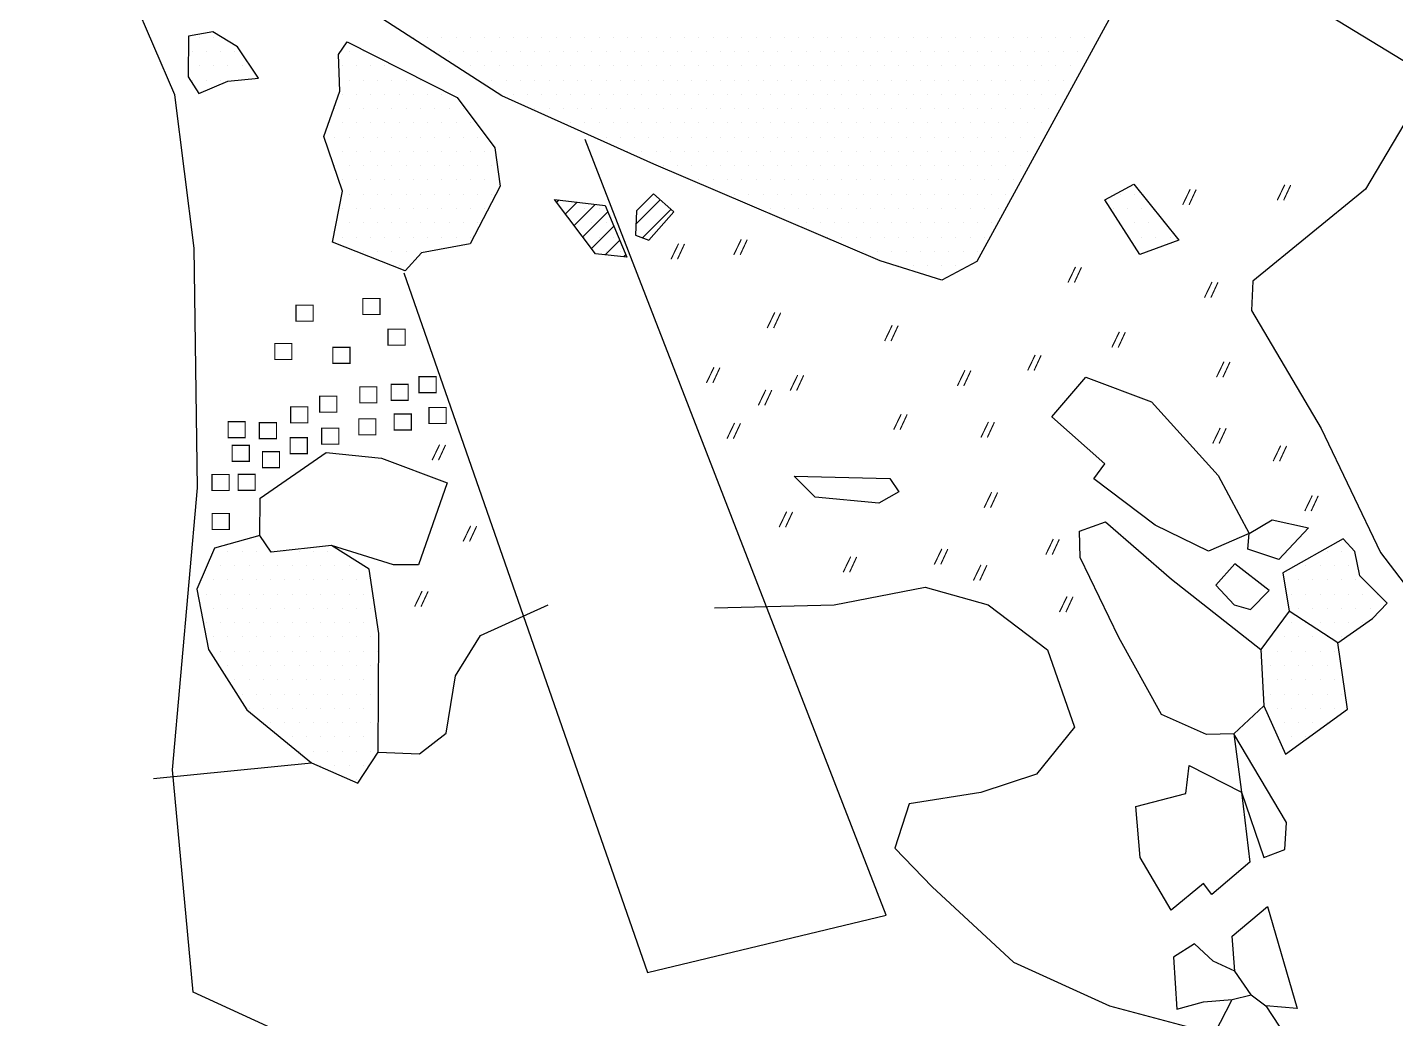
# Model space of a CAD drawing. Header units: metres. Extents: x 3.74 to 6.25, y -20.83 to -16.7.
# Drawn here: x 3.743 to 4.941, y -19.772 to -18.904 of the extents above; entities that cross this region are included whole.
import ezdxf

# ---------------------------------------------------------------- set-up
doc = ezdxf.new("R2010")
doc.units = ezdxf.units.M
doc.header["$LTSCALE"] = 25
doc.header["$MEASUREMENT"] = 0
doc.linetypes.add('STRICHPUNKTX2', pattern=[2, 1, -0.5, 0, -0.5])
doc.layers.get('0').update_dxf_attribs({"linetype": 'CONTINUOUS'})
for name, color, linetype in [('BEFUND', 1, 'CONTINUOUS'), ('FEUER', 1, 'CONTINUOUS'), ('GRABUNGSGRENZE', 3, 'STRICHPUNKTX2'), ('STEINE', 4, 'CONTINUOUS'), ('STEINESCHRAFF', 4, 'CONTINUOUS')]:
    doc.layers.add(name, color=color, linetype=linetype)

# ---------------------------------------------------------------- blocks, each defined once
blk = doc.blocks.new('RL')
at = {"layer": 'FEUER', "const_width": 0.1}
blk.add_lwpolyline([(0, -1.4), (0, 0), (1.5, 0), (1.5, -1.4), (0, -1.4)], dxfattribs=at)
blk = doc.blocks.new('HK')
at = {"layer": 'FEUER', "const_width": 0.1}
for points in [[(-0.66, -1.37), (0, 0)], [(0.52, -0.03), (-0.1, -1.37)]]:
    blk.add_lwpolyline(points, dxfattribs=at)
blk = doc.blocks.new('*X3')
at = {"color": 0}
for p, q in [((420.68, -1905.7), (420.88, -1905.5)), ((421.44, -1906.71), (422.46, -1905.69)), ((427.62, -1907.6), (429.74, -1905.48)), ((422.2, -1907.72), (424.03, -1905.89)), ((422.96, -1908.73), (425.15, -1906.54)), ((428.18, -1908.81), (430.68, -1906.31)), ((423.71, -1909.74), (425.67, -1907.78)), ((424.91, -1910.31), (426.2, -1909.02)), ((426.51, -1910.48), (426.72, -1910.27))]:
    blk.add_line(p, q, dxfattribs=at)
blk = doc.blocks.new('*X4')
at = {"color": 0}
for p, q in [((389.375, -1891.25), (389.375, -1891.25)), ((390.625, -1891.25), (390.625, -1891.25)), ((408.125, -1891.25), (408.125, -1891.25)), ((409.375, -1891.25), (409.375, -1891.25)), ((410.625, -1891.25), (410.625, -1891.25)), ((411.875, -1891.25), (411.875, -1891.25)), ((413.125, -1891.25), (413.125, -1891.25)), ((414.375, -1891.25), (414.375, -1891.25)), ((415.625, -1891.25), (415.625, -1891.25)), ((416.875, -1891.25), (416.875, -1891.25)), ((418.125, -1891.25), (418.125, -1891.25)), ((419.375, -1891.25), (419.375, -1891.25)), ((420.625, -1891.25), (420.625, -1891.25)), ((421.875, -1891.25), (421.875, -1891.25)), ((423.125, -1891.25), (423.125, -1891.25)), ((424.375, -1891.25), (424.375, -1891.25)), ((425.625, -1891.25), (425.625, -1891.25)), ((426.875, -1891.25), (426.875, -1891.25)), ((428.125, -1891.25), (428.125, -1891.25)), ((429.375, -1891.25), (429.375, -1891.25)), ((430.625, -1891.25), (430.625, -1891.25)), ((431.875, -1891.25), (431.875, -1891.25)), ((433.125, -1891.25), (433.125, -1891.25)), ((434.375, -1891.25), (434.375, -1891.25)), ((435.625, -1891.25), (435.625, -1891.25)), ((436.875, -1891.25), (436.875, -1891.25)), ((438.125, -1891.25), (438.125, -1891.25)), ((439.375, -1891.25), (439.375, -1891.25)), ((440.625, -1891.25), (440.625, -1891.25)), ((441.875, -1891.25), (441.875, -1891.25)), ((443.125, -1891.25), (443.125, -1891.25)), ((444.375, -1891.25), (444.375, -1891.25)), ((445.625, -1891.25), (445.625, -1891.25)), ((446.875, -1891.25), (446.875, -1891.25)), ((448.125, -1891.25), (448.125, -1891.25)), ((449.375, -1891.25), (449.375, -1891.25)), ((450.625, -1891.25), (450.625, -1891.25)), ((451.875, -1891.25), (451.875, -1891.25)), ((453.125, -1891.25), (453.125, -1891.25)), ((454.375, -1891.25), (454.375, -1891.25)), ((455.625, -1891.25), (455.625, -1891.25)), ((456.875, -1891.25), (456.875, -1891.25)), ((458.125, -1891.25), (458.125, -1891.25)), ((459.375, -1891.25), (459.375, -1891.25)), ((460.625, -1891.25), (460.625, -1891.25)), ((461.875, -1891.25), (461.875, -1891.25)), ((463.125, -1891.25), (463.125, -1891.25)), ((464.375, -1891.25), (464.375, -1891.25)), ((465.625, -1891.25), (465.625, -1891.25)), ((466.875, -1891.25), (466.875, -1891.25)), ((468.125, -1891.25), (468.125, -1891.25)), ((388.75, -1892.5), (388.75, -1892.5)), ((390, -1892.5), (390, -1892.5)), ((391.25, -1892.5), (391.25, -1892.5)), ((392.5, -1892.5), (392.5, -1892.5)), ((402.5, -1892.5), (402.5, -1892.5)), ((403.75, -1892.5), (403.75, -1892.5)), ((410, -1892.5), (410, -1892.5)), ((411.25, -1892.5), (411.25, -1892.5)), ((412.5, -1892.5), (412.5, -1892.5)), ((413.75, -1892.5), (413.75, -1892.5)), ((415, -1892.5), (415, -1892.5)), ((416.25, -1892.5), (416.25, -1892.5)), ((417.5, -1892.5), (417.5, -1892.5)), ((418.75, -1892.5), (418.75, -1892.5)), ((420, -1892.5), (420, -1892.5)), ((421.25, -1892.5), (421.25, -1892.5)), ((422.5, -1892.5), (422.5, -1892.5)), ((423.75, -1892.5), (423.75, -1892.5)), ((425, -1892.5), (425, -1892.5)), ((426.25, -1892.5), (426.25, -1892.5)), ((427.5, -1892.5), (427.5, -1892.5)), ((428.75, -1892.5), (428.75, -1892.5)), ((430, -1892.5), (430, -1892.5)), ((431.25, -1892.5), (431.25, -1892.5)), ((432.5, -1892.5), (432.5, -1892.5)), ((433.75, -1892.5), (433.75, -1892.5)), ((435, -1892.5), (435, -1892.5)), ((436.25, -1892.5), (436.25, -1892.5)), ((437.5, -1892.5), (437.5, -1892.5)), ((438.75, -1892.5), (438.75, -1892.5)), ((440, -1892.5), (440, -1892.5)), ((441.25, -1892.5), (441.25, -1892.5)), ((442.5, -1892.5), (442.5, -1892.5)), ((443.75, -1892.5), (443.75, -1892.5)), ((445, -1892.5), (445, -1892.5)), ((446.25, -1892.5), (446.25, -1892.5)), ((447.5, -1892.5), (447.5, -1892.5)), ((448.75, -1892.5), (448.75, -1892.5)), ((450, -1892.5), (450, -1892.5)), ((451.25, -1892.5), (451.25, -1892.5)), ((452.5, -1892.5), (452.5, -1892.5)), ((453.75, -1892.5), (453.75, -1892.5)), ((455, -1892.5), (455, -1892.5)), ((456.25, -1892.5), (456.25, -1892.5)), ((457.5, -1892.5), (457.5, -1892.5)), ((458.75, -1892.5), (458.75, -1892.5)), ((460, -1892.5), (460, -1892.5)), ((461.25, -1892.5), (461.25, -1892.5)), ((462.5, -1892.5), (462.5, -1892.5)), ((463.75, -1892.5), (463.75, -1892.5)), ((465, -1892.5), (465, -1892.5)), ((466.25, -1892.5), (466.25, -1892.5)), ((389.375, -1893.75), (389.375, -1893.75)), ((390.625, -1893.75), (390.625, -1893.75)), ((391.875, -1893.75), (391.875, -1893.75)), ((393.125, -1893.75), (393.125, -1893.75)), ((401.875, -1893.75), (401.875, -1893.75)), ((403.125, -1893.75), (403.125, -1893.75)), ((404.375, -1893.75), (404.375, -1893.75)), ((405.625, -1893.75), (405.625, -1893.75)), ((411.875, -1893.75), (411.875, -1893.75)), ((413.125, -1893.75), (413.125, -1893.75)), ((414.375, -1893.75), (414.375, -1893.75)), ((415.625, -1893.75), (415.625, -1893.75)), ((416.875, -1893.75), (416.875, -1893.75)), ((418.125, -1893.75), (418.125, -1893.75)), ((419.375, -1893.75), (419.375, -1893.75)), ((420.625, -1893.75), (420.625, -1893.75)), ((421.875, -1893.75), (421.875, -1893.75)), ((423.125, -1893.75), (423.125, -1893.75)), ((424.375, -1893.75), (424.375, -1893.75)), ((425.625, -1893.75), (425.625, -1893.75)), ((426.875, -1893.75), (426.875, -1893.75)), ((428.125, -1893.75), (428.125, -1893.75)), ((429.375, -1893.75), (429.375, -1893.75)), ((430.625, -1893.75), (430.625, -1893.75)), ((431.875, -1893.75), (431.875, -1893.75)), ((433.125, -1893.75), (433.125, -1893.75)), ((434.375, -1893.75), (434.375, -1893.75)), ((435.625, -1893.75), (435.625, -1893.75)), ((436.875, -1893.75), (436.875, -1893.75)), ((438.125, -1893.75), (438.125, -1893.75)), ((439.375, -1893.75), (439.375, -1893.75)), ((440.625, -1893.75), (440.625, -1893.75)), ((441.875, -1893.75), (441.875, -1893.75)), ((443.125, -1893.75), (443.125, -1893.75)), ((444.375, -1893.75), (444.375, -1893.75)), ((445.625, -1893.75), (445.625, -1893.75)), ((446.875, -1893.75), (446.875, -1893.75)), ((448.125, -1893.75), (448.125, -1893.75)), ((449.375, -1893.75), (449.375, -1893.75)), ((450.625, -1893.75), (450.625, -1893.75)), ((451.875, -1893.75), (451.875, -1893.75)), ((453.125, -1893.75), (453.125, -1893.75)), ((454.375, -1893.75), (454.375, -1893.75)), ((455.625, -1893.75), (455.625, -1893.75)), ((456.875, -1893.75), (456.875, -1893.75)), ((458.125, -1893.75), (458.125, -1893.75)), ((459.375, -1893.75), (459.375, -1893.75)), ((460.625, -1893.75), (460.625, -1893.75)), ((461.875, -1893.75), (461.875, -1893.75)), ((463.125, -1893.75), (463.125, -1893.75)), ((464.375, -1893.75), (464.375, -1893.75)), ((465.625, -1893.75), (465.625, -1893.75)), ((388.75, -1895), (388.75, -1895)), ((390, -1895), (390, -1895)), ((391.25, -1895), (391.25, -1895)), ((392.5, -1895), (392.5, -1895)), ((402.5, -1895), (402.5, -1895)), ((403.75, -1895), (403.75, -1895)), ((405, -1895), (405, -1895)), ((406.25, -1895), (406.25, -1895)), ((407.5, -1895), (407.5, -1895)), ((408.75, -1895), (408.75, -1895)), ((415, -1895), (415, -1895)), ((416.25, -1895), (416.25, -1895)), ((417.5, -1895), (417.5, -1895)), ((418.75, -1895), (418.75, -1895)), ((420, -1895), (420, -1895)), ((421.25, -1895), (421.25, -1895)), ((422.5, -1895), (422.5, -1895)), ((423.75, -1895), (423.75, -1895)), ((425, -1895), (425, -1895)), ((426.25, -1895), (426.25, -1895)), ((427.5, -1895), (427.5, -1895)), ((428.75, -1895), (428.75, -1895)), ((430, -1895), (430, -1895)), ((431.25, -1895), (431.25, -1895)), ((432.5, -1895), (432.5, -1895)), ((433.75, -1895), (433.75, -1895)), ((435, -1895), (435, -1895)), ((436.25, -1895), (436.25, -1895)), ((437.5, -1895), (437.5, -1895)), ((438.75, -1895), (438.75, -1895)), ((440, -1895), (440, -1895)), ((441.25, -1895), (441.25, -1895)), ((442.5, -1895), (442.5, -1895)), ((443.75, -1895), (443.75, -1895)), ((445, -1895), (445, -1895)), ((446.25, -1895), (446.25, -1895)), ((447.5, -1895), (447.5, -1895)), ((448.75, -1895), (448.75, -1895)), ((450, -1895), (450, -1895)), ((451.25, -1895), (451.25, -1895)), ((452.5, -1895), (452.5, -1895)), ((453.75, -1895), (453.75, -1895)), ((455, -1895), (455, -1895)), ((456.25, -1895), (456.25, -1895)), ((457.5, -1895), (457.5, -1895)), ((458.75, -1895), (458.75, -1895)), ((460, -1895), (460, -1895)), ((461.25, -1895), (461.25, -1895)), ((462.5, -1895), (462.5, -1895)), ((463.75, -1895), (463.75, -1895)), ((465, -1895), (465, -1895)), ((401.875, -1896.25), (401.875, -1896.25)), ((403.125, -1896.25), (403.125, -1896.25)), ((404.375, -1896.25), (404.375, -1896.25)), ((405.625, -1896.25), (405.625, -1896.25)), ((406.875, -1896.25), (406.875, -1896.25)), ((408.125, -1896.25), (408.125, -1896.25)), ((409.375, -1896.25), (409.375, -1896.25)), ((410.625, -1896.25), (410.625, -1896.25)), ((416.875, -1896.25), (416.875, -1896.25)), ((418.125, -1896.25), (418.125, -1896.25)), ((419.375, -1896.25), (419.375, -1896.25)), ((420.625, -1896.25), (420.625, -1896.25)), ((421.875, -1896.25), (421.875, -1896.25)), ((423.125, -1896.25), (423.125, -1896.25)), ((424.375, -1896.25), (424.375, -1896.25)), ((425.625, -1896.25), (425.625, -1896.25)), ((426.875, -1896.25), (426.875, -1896.25)), ((428.125, -1896.25), (428.125, -1896.25)), ((429.375, -1896.25), (429.375, -1896.25)), ((430.625, -1896.25), (430.625, -1896.25)), ((431.875, -1896.25), (431.875, -1896.25)), ((433.125, -1896.25), (433.125, -1896.25)), ((434.375, -1896.25), (434.375, -1896.25)), ((435.625, -1896.25), (435.625, -1896.25)), ((436.875, -1896.25), (436.875, -1896.25)), ((438.125, -1896.25), (438.125, -1896.25)), ((439.375, -1896.25), (439.375, -1896.25)), ((440.625, -1896.25), (440.625, -1896.25)), ((441.875, -1896.25), (441.875, -1896.25)), ((443.125, -1896.25), (443.125, -1896.25)), ((444.375, -1896.25), (444.375, -1896.25)), ((445.625, -1896.25), (445.625, -1896.25)), ((446.875, -1896.25), (446.875, -1896.25)), ((448.125, -1896.25), (448.125, -1896.25)), ((449.375, -1896.25), (449.375, -1896.25)), ((450.625, -1896.25), (450.625, -1896.25)), ((451.875, -1896.25), (451.875, -1896.25)), ((453.125, -1896.25), (453.125, -1896.25)), ((454.375, -1896.25), (454.375, -1896.25)), ((455.625, -1896.25), (455.625, -1896.25)), ((456.875, -1896.25), (456.875, -1896.25)), ((458.125, -1896.25), (458.125, -1896.25)), ((459.375, -1896.25), (459.375, -1896.25)), ((460.625, -1896.25), (460.625, -1896.25)), ((461.875, -1896.25), (461.875, -1896.25)), ((463.125, -1896.25), (463.125, -1896.25)), ((464.375, -1896.25), (464.375, -1896.25)), ((401.25, -1897.5), (401.25, -1897.5)), ((402.5, -1897.5), (402.5, -1897.5)), ((403.75, -1897.5), (403.75, -1897.5)), ((405, -1897.5), (405, -1897.5)), ((406.25, -1897.5), (406.25, -1897.5)), ((407.5, -1897.5), (407.5, -1897.5)), ((408.75, -1897.5), (408.75, -1897.5)), ((410, -1897.5), (410, -1897.5)), ((411.25, -1897.5), (411.25, -1897.5)), ((412.5, -1897.5), (412.5, -1897.5)), ((418.75, -1897.5), (418.75, -1897.5)), ((420, -1897.5), (420, -1897.5)), ((421.25, -1897.5), (421.25, -1897.5)), ((422.5, -1897.5), (422.5, -1897.5)), ((423.75, -1897.5), (423.75, -1897.5)), ((425, -1897.5), (425, -1897.5)), ((426.25, -1897.5), (426.25, -1897.5)), ((427.5, -1897.5), (427.5, -1897.5)), ((428.75, -1897.5), (428.75, -1897.5)), ((430, -1897.5), (430, -1897.5)), ((431.25, -1897.5), (431.25, -1897.5)), ((432.5, -1897.5), (432.5, -1897.5)), ((433.75, -1897.5), (433.75, -1897.5)), ((435, -1897.5), (435, -1897.5)), ((436.25, -1897.5), (436.25, -1897.5)), ((437.5, -1897.5), (437.5, -1897.5)), ((438.75, -1897.5), (438.75, -1897.5)), ((440, -1897.5), (440, -1897.5)), ((441.25, -1897.5), (441.25, -1897.5)), ((442.5, -1897.5), (442.5, -1897.5)), ((443.75, -1897.5), (443.75, -1897.5)), ((445, -1897.5), (445, -1897.5)), ((446.25, -1897.5), (446.25, -1897.5)), ((447.5, -1897.5), (447.5, -1897.5)), ((448.75, -1897.5), (448.75, -1897.5)), ((450, -1897.5), (450, -1897.5)), ((451.25, -1897.5), (451.25, -1897.5)), ((452.5, -1897.5), (452.5, -1897.5)), ((453.75, -1897.5), (453.75, -1897.5)), ((455, -1897.5), (455, -1897.5)), ((456.25, -1897.5), (456.25, -1897.5)), ((457.5, -1897.5), (457.5, -1897.5)), ((458.75, -1897.5), (458.75, -1897.5)), ((460, -1897.5), (460, -1897.5)), ((461.25, -1897.5), (461.25, -1897.5)), ((462.5, -1897.5), (462.5, -1897.5)), ((463.75, -1897.5), (463.75, -1897.5)), ((401.875, -1898.75), (401.875, -1898.75)), ((403.125, -1898.75), (403.125, -1898.75)), ((404.375, -1898.75), (404.375, -1898.75)), ((405.625, -1898.75), (405.625, -1898.75)), ((406.875, -1898.75), (406.875, -1898.75)), ((408.125, -1898.75), (408.125, -1898.75)), ((409.375, -1898.75), (409.375, -1898.75)), ((410.625, -1898.75), (410.625, -1898.75)), ((411.875, -1898.75), (411.875, -1898.75)), ((413.125, -1898.75), (413.125, -1898.75)), ((421.875, -1898.75), (421.875, -1898.75)), ((423.125, -1898.75), (423.125, -1898.75)), ((424.375, -1898.75), (424.375, -1898.75)), ((425.625, -1898.75), (425.625, -1898.75)), ((426.875, -1898.75), (426.875, -1898.75)), ((428.125, -1898.75), (428.125, -1898.75)), ((429.375, -1898.75), (429.375, -1898.75)), ((430.625, -1898.75), (430.625, -1898.75)), ((431.875, -1898.75), (431.875, -1898.75)), ((433.125, -1898.75), (433.125, -1898.75)), ((434.375, -1898.75), (434.375, -1898.75)), ((435.625, -1898.75), (435.625, -1898.75)), ((436.875, -1898.75), (436.875, -1898.75)), ((438.125, -1898.75), (438.125, -1898.75)), ((439.375, -1898.75), (439.375, -1898.75)), ((440.625, -1898.75), (440.625, -1898.75)), ((441.875, -1898.75), (441.875, -1898.75)), ((443.125, -1898.75), (443.125, -1898.75)), ((444.375, -1898.75), (444.375, -1898.75)), ((445.625, -1898.75), (445.625, -1898.75)), ((446.875, -1898.75), (446.875, -1898.75)), ((448.125, -1898.75), (448.125, -1898.75)), ((449.375, -1898.75), (449.375, -1898.75)), ((450.625, -1898.75), (450.625, -1898.75)), ((451.875, -1898.75), (451.875, -1898.75)), ((453.125, -1898.75), (453.125, -1898.75)), ((454.375, -1898.75), (454.375, -1898.75)), ((455.625, -1898.75), (455.625, -1898.75)), ((456.875, -1898.75), (456.875, -1898.75)), ((458.125, -1898.75), (458.125, -1898.75)), ((459.375, -1898.75), (459.375, -1898.75)), ((460.625, -1898.75), (460.625, -1898.75)), ((461.875, -1898.75), (461.875, -1898.75)), ((463.125, -1898.75), (463.125, -1898.75)), ((401.25, -1900), (401.25, -1900)), ((402.5, -1900), (402.5, -1900)), ((403.75, -1900), (403.75, -1900)), ((405, -1900), (405, -1900)), ((406.25, -1900), (406.25, -1900)), ((407.5, -1900), (407.5, -1900)), ((408.75, -1900), (408.75, -1900)), ((410, -1900), (410, -1900)), ((411.25, -1900), (411.25, -1900)), ((412.5, -1900), (412.5, -1900)), ((413.75, -1900), (413.75, -1900)), ((425, -1900), (425, -1900)), ((426.25, -1900), (426.25, -1900)), ((427.5, -1900), (427.5, -1900)), ((428.75, -1900), (428.75, -1900)), ((430, -1900), (430, -1900)), ((431.25, -1900), (431.25, -1900)), ((432.5, -1900), (432.5, -1900)), ((433.75, -1900), (433.75, -1900)), ((435, -1900), (435, -1900)), ((436.25, -1900), (436.25, -1900)), ((437.5, -1900), (437.5, -1900)), ((438.75, -1900), (438.75, -1900)), ((440, -1900), (440, -1900)), ((441.25, -1900), (441.25, -1900)), ((442.5, -1900), (442.5, -1900)), ((443.75, -1900), (443.75, -1900)), ((445, -1900), (445, -1900)), ((446.25, -1900), (446.25, -1900)), ((447.5, -1900), (447.5, -1900)), ((448.75, -1900), (448.75, -1900)), ((450, -1900), (450, -1900)), ((451.25, -1900), (451.25, -1900)), ((452.5, -1900), (452.5, -1900)), ((453.75, -1900), (453.75, -1900)), ((455, -1900), (455, -1900)), ((456.25, -1900), (456.25, -1900)), ((457.5, -1900), (457.5, -1900)), ((458.75, -1900), (458.75, -1900)), ((460, -1900), (460, -1900)), ((461.25, -1900), (461.25, -1900)), ((462.5, -1900), (462.5, -1900)), ((401.875, -1901.25), (401.875, -1901.25)), ((403.125, -1901.25), (403.125, -1901.25)), ((404.375, -1901.25), (404.375, -1901.25)), ((405.625, -1901.25), (405.625, -1901.25)), ((406.875, -1901.25), (406.875, -1901.25)), ((408.125, -1901.25), (408.125, -1901.25)), ((409.375, -1901.25), (409.375, -1901.25)), ((410.625, -1901.25), (410.625, -1901.25)), ((411.875, -1901.25), (411.875, -1901.25)), ((413.125, -1901.25), (413.125, -1901.25)), ((414.375, -1901.25), (414.375, -1901.25)), ((426.875, -1901.25), (426.875, -1901.25)), ((428.125, -1901.25), (428.125, -1901.25)), ((429.375, -1901.25), (429.375, -1901.25)), ((430.625, -1901.25), (430.625, -1901.25)), ((431.875, -1901.25), (431.875, -1901.25)), ((433.125, -1901.25), (433.125, -1901.25)), ((434.375, -1901.25), (434.375, -1901.25)), ((435.625, -1901.25), (435.625, -1901.25)), ((436.875, -1901.25), (436.875, -1901.25)), ((438.125, -1901.25), (438.125, -1901.25)), ((439.375, -1901.25), (439.375, -1901.25)), ((440.625, -1901.25), (440.625, -1901.25)), ((441.875, -1901.25), (441.875, -1901.25)), ((443.125, -1901.25), (443.125, -1901.25)), ((444.375, -1901.25), (444.375, -1901.25)), ((445.625, -1901.25), (445.625, -1901.25)), ((446.875, -1901.25), (446.875, -1901.25)), ((448.125, -1901.25), (448.125, -1901.25)), ((449.375, -1901.25), (449.375, -1901.25)), ((450.625, -1901.25), (450.625, -1901.25)), ((451.875, -1901.25), (451.875, -1901.25)), ((453.125, -1901.25), (453.125, -1901.25)), ((454.375, -1901.25), (454.375, -1901.25)), ((455.625, -1901.25), (455.625, -1901.25)), ((456.875, -1901.25), (456.875, -1901.25)), ((458.125, -1901.25), (458.125, -1901.25)), ((459.375, -1901.25), (459.375, -1901.25)), ((460.625, -1901.25), (460.625, -1901.25)), ((461.875, -1901.25), (461.875, -1901.25)), ((401.25, -1902.5), (401.25, -1902.5)), ((402.5, -1902.5), (402.5, -1902.5)), ((403.75, -1902.5), (403.75, -1902.5)), ((405, -1902.5), (405, -1902.5)), ((406.25, -1902.5), (406.25, -1902.5)), ((407.5, -1902.5), (407.5, -1902.5)), ((408.75, -1902.5), (408.75, -1902.5)), ((410, -1902.5), (410, -1902.5)), ((411.25, -1902.5), (411.25, -1902.5)), ((412.5, -1902.5), (412.5, -1902.5)), ((413.75, -1902.5), (413.75, -1902.5)), ((415, -1902.5), (415, -1902.5)), ((430, -1902.5), (430, -1902.5)), ((431.25, -1902.5), (431.25, -1902.5)), ((432.5, -1902.5), (432.5, -1902.5)), ((433.75, -1902.5), (433.75, -1902.5)), ((435, -1902.5), (435, -1902.5)), ((436.25, -1902.5), (436.25, -1902.5)), ((437.5, -1902.5), (437.5, -1902.5)), ((438.75, -1902.5), (438.75, -1902.5)), ((440, -1902.5), (440, -1902.5)), ((441.25, -1902.5), (441.25, -1902.5)), ((442.5, -1902.5), (442.5, -1902.5)), ((443.75, -1902.5), (443.75, -1902.5)), ((445, -1902.5), (445, -1902.5)), ((446.25, -1902.5), (446.25, -1902.5)), ((447.5, -1902.5), (447.5, -1902.5)), ((448.75, -1902.5), (448.75, -1902.5)), ((450, -1902.5), (450, -1902.5)), ((451.25, -1902.5), (451.25, -1902.5)), ((452.5, -1902.5), (452.5, -1902.5)), ((453.75, -1902.5), (453.75, -1902.5)), ((455, -1902.5), (455, -1902.5)), ((456.25, -1902.5), (456.25, -1902.5)), ((457.5, -1902.5), (457.5, -1902.5)), ((458.75, -1902.5), (458.75, -1902.5)), ((460, -1902.5), (460, -1902.5)), ((461.25, -1902.5), (461.25, -1902.5)), ((401.875, -1903.75), (401.875, -1903.75)), ((403.125, -1903.75), (403.125, -1903.75)), ((404.375, -1903.75), (404.375, -1903.75)), ((405.625, -1903.75), (405.625, -1903.75)), ((406.875, -1903.75), (406.875, -1903.75)), ((408.125, -1903.75), (408.125, -1903.75)), ((409.375, -1903.75), (409.375, -1903.75)), ((410.625, -1903.75), (410.625, -1903.75)), ((411.875, -1903.75), (411.875, -1903.75)), ((413.125, -1903.75), (413.125, -1903.75)), ((414.375, -1903.75), (414.375, -1903.75)), ((415.625, -1903.75), (415.625, -1903.75)), ((433.125, -1903.75), (433.125, -1903.75)), ((434.375, -1903.75), (434.375, -1903.75)), ((435.625, -1903.75), (435.625, -1903.75)), ((436.875, -1903.75), (436.875, -1903.75)), ((438.125, -1903.75), (438.125, -1903.75)), ((439.375, -1903.75), (439.375, -1903.75)), ((440.625, -1903.75), (440.625, -1903.75)), ((441.875, -1903.75), (441.875, -1903.75)), ((443.125, -1903.75), (443.125, -1903.75)), ((444.375, -1903.75), (444.375, -1903.75)), ((445.625, -1903.75), (445.625, -1903.75)), ((446.875, -1903.75), (446.875, -1903.75)), ((448.125, -1903.75), (448.125, -1903.75)), ((449.375, -1903.75), (449.375, -1903.75)), ((450.625, -1903.75), (450.625, -1903.75)), ((451.875, -1903.75), (451.875, -1903.75)), ((453.125, -1903.75), (453.125, -1903.75)), ((454.375, -1903.75), (454.375, -1903.75)), ((455.625, -1903.75), (455.625, -1903.75)), ((456.875, -1903.75), (456.875, -1903.75)), ((458.125, -1903.75), (458.125, -1903.75)), ((459.375, -1903.75), (459.375, -1903.75)), ((460.625, -1903.75), (460.625, -1903.75)), ((402.5, -1905), (402.5, -1905)), ((403.75, -1905), (403.75, -1905)), ((405, -1905), (405, -1905)), ((406.25, -1905), (406.25, -1905)), ((407.5, -1905), (407.5, -1905)), ((408.75, -1905), (408.75, -1905)), ((410, -1905), (410, -1905)), ((411.25, -1905), (411.25, -1905)), ((412.5, -1905), (412.5, -1905)), ((413.75, -1905), (413.75, -1905)), ((415, -1905), (415, -1905)), ((436.25, -1905), (436.25, -1905)), ((437.5, -1905), (437.5, -1905)), ((438.75, -1905), (438.75, -1905)), ((440, -1905), (440, -1905)), ((441.25, -1905), (441.25, -1905)), ((442.5, -1905), (442.5, -1905)), ((443.75, -1905), (443.75, -1905)), ((445, -1905), (445, -1905)), ((446.25, -1905), (446.25, -1905)), ((447.5, -1905), (447.5, -1905)), ((448.75, -1905), (448.75, -1905)), ((450, -1905), (450, -1905)), ((451.25, -1905), (451.25, -1905)), ((452.5, -1905), (452.5, -1905)), ((453.75, -1905), (453.75, -1905)), ((455, -1905), (455, -1905)), ((456.25, -1905), (456.25, -1905)), ((457.5, -1905), (457.5, -1905)), ((458.75, -1905), (458.75, -1905)), ((460, -1905), (460, -1905)), ((401.875, -1906.25), (401.875, -1906.25)), ((403.125, -1906.25), (403.125, -1906.25)), ((404.375, -1906.25), (404.375, -1906.25)), ((405.625, -1906.25), (405.625, -1906.25)), ((406.875, -1906.25), (406.875, -1906.25)), ((408.125, -1906.25), (408.125, -1906.25)), ((409.375, -1906.25), (409.375, -1906.25)), ((410.625, -1906.25), (410.625, -1906.25)), ((411.875, -1906.25), (411.875, -1906.25)), ((413.125, -1906.25), (413.125, -1906.25)), ((414.375, -1906.25), (414.375, -1906.25)), ((421.875, -1906.25), (421.875, -1906.25)), ((423.125, -1906.25), (423.125, -1906.25)), ((424.375, -1906.25), (424.375, -1906.25)), ((439.375, -1906.25), (439.375, -1906.25)), ((440.625, -1906.25), (440.625, -1906.25)), ((441.875, -1906.25), (441.875, -1906.25)), ((443.125, -1906.25), (443.125, -1906.25)), ((444.375, -1906.25), (444.375, -1906.25)), ((445.625, -1906.25), (445.625, -1906.25)), ((446.875, -1906.25), (446.875, -1906.25)), ((448.125, -1906.25), (448.125, -1906.25)), ((449.375, -1906.25), (449.375, -1906.25)), ((450.625, -1906.25), (450.625, -1906.25)), ((451.875, -1906.25), (451.875, -1906.25)), ((453.125, -1906.25), (453.125, -1906.25)), ((454.375, -1906.25), (454.375, -1906.25)), ((455.625, -1906.25), (455.625, -1906.25)), ((456.875, -1906.25), (456.875, -1906.25)), ((458.125, -1906.25), (458.125, -1906.25)), ((459.375, -1906.25), (459.375, -1906.25)), ((402.5, -1907.5), (402.5, -1907.5)), ((403.75, -1907.5), (403.75, -1907.5)), ((405, -1907.5), (405, -1907.5)), ((406.25, -1907.5), (406.25, -1907.5)), ((407.5, -1907.5), (407.5, -1907.5)), ((408.75, -1907.5), (408.75, -1907.5)), ((410, -1907.5), (410, -1907.5)), ((411.25, -1907.5), (411.25, -1907.5)), ((412.5, -1907.5), (412.5, -1907.5)), ((413.75, -1907.5), (413.75, -1907.5)), ((422.5, -1907.5), (422.5, -1907.5)), ((423.75, -1907.5), (423.75, -1907.5)), ((425, -1907.5), (425, -1907.5)), ((441.25, -1907.5), (441.25, -1907.5)), ((442.5, -1907.5), (442.5, -1907.5)), ((443.75, -1907.5), (443.75, -1907.5)), ((445, -1907.5), (445, -1907.5)), ((446.25, -1907.5), (446.25, -1907.5)), ((447.5, -1907.5), (447.5, -1907.5)), ((448.75, -1907.5), (448.75, -1907.5)), ((450, -1907.5), (450, -1907.5)), ((451.25, -1907.5), (451.25, -1907.5)), ((452.5, -1907.5), (452.5, -1907.5)), ((453.75, -1907.5), (453.75, -1907.5)), ((455, -1907.5), (455, -1907.5)), ((456.25, -1907.5), (456.25, -1907.5)), ((457.5, -1907.5), (457.5, -1907.5)), ((458.75, -1907.5), (458.75, -1907.5)), ((401.875, -1908.75), (401.875, -1908.75)), ((403.125, -1908.75), (403.125, -1908.75)), ((404.375, -1908.75), (404.375, -1908.75)), ((405.625, -1908.75), (405.625, -1908.75)), ((406.875, -1908.75), (406.875, -1908.75)), ((408.125, -1908.75), (408.125, -1908.75)), ((409.375, -1908.75), (409.375, -1908.75)), ((410.625, -1908.75), (410.625, -1908.75)), ((411.875, -1908.75), (411.875, -1908.75)), ((413.125, -1908.75), (413.125, -1908.75)), ((423.125, -1908.75), (423.125, -1908.75)), ((424.375, -1908.75), (424.375, -1908.75)), ((425.625, -1908.75), (425.625, -1908.75)), ((444.375, -1908.75), (444.375, -1908.75)), ((445.625, -1908.75), (445.625, -1908.75)), ((446.875, -1908.75), (446.875, -1908.75)), ((448.125, -1908.75), (448.125, -1908.75)), ((449.375, -1908.75), (449.375, -1908.75)), ((450.625, -1908.75), (450.625, -1908.75)), ((451.875, -1908.75), (451.875, -1908.75)), ((453.125, -1908.75), (453.125, -1908.75)), ((454.375, -1908.75), (454.375, -1908.75)), ((455.625, -1908.75), (455.625, -1908.75)), ((456.875, -1908.75), (456.875, -1908.75)), ((458.125, -1908.75), (458.125, -1908.75)), ((403.75, -1910), (403.75, -1910)), ((405, -1910), (405, -1910)), ((406.25, -1910), (406.25, -1910)), ((407.5, -1910), (407.5, -1910)), ((408.75, -1910), (408.75, -1910)), ((425, -1910), (425, -1910)), ((426.25, -1910), (426.25, -1910)), ((447.5, -1910), (447.5, -1910)), ((448.75, -1910), (448.75, -1910)), ((450, -1910), (450, -1910)), ((451.25, -1910), (451.25, -1910)), ((452.5, -1910), (452.5, -1910)), ((453.75, -1910), (453.75, -1910)), ((455, -1910), (455, -1910)), ((456.25, -1910), (456.25, -1910)), ((457.5, -1910), (457.5, -1910)), ((406.875, -1911.25), (406.875, -1911.25)), ((450.625, -1911.25), (450.625, -1911.25)), ((451.875, -1911.25), (451.875, -1911.25)), ((453.125, -1911.25), (453.125, -1911.25)), ((454.375, -1911.25), (454.375, -1911.25)), ((455.625, -1911.25), (455.625, -1911.25))]:
    blk.add_line(p, q, dxfattribs=at)
blk = doc.blocks.new('*X5')
at = {"color": 0}
for p, q in [((470, -1905), (470, -1905)), ((471.25, -1905), (471.25, -1905)), ((469.375, -1906.25), (469.375, -1906.25)), ((470.625, -1906.25), (470.625, -1906.25)), ((471.875, -1906.25), (471.875, -1906.25)), ((470, -1907.5), (470, -1907.5)), ((471.25, -1907.5), (471.25, -1907.5)), ((472.5, -1907.5), (472.5, -1907.5)), ((473.75, -1907.5), (473.75, -1907.5)), ((471.875, -1908.75), (471.875, -1908.75)), ((473.125, -1908.75), (473.125, -1908.75)), ((474.375, -1908.75), (474.375, -1908.75)), ((390.625, -1936.25), (390.625, -1936.25)), ((391.875, -1936.25), (391.875, -1936.25)), ((393.125, -1936.25), (393.125, -1936.25)), ((394.375, -1936.25), (394.375, -1936.25)), ((396.875, -1936.25), (396.875, -1936.25)), ((398.125, -1936.25), (398.125, -1936.25)), ((399.375, -1936.25), (399.375, -1936.25)), ((400.625, -1936.25), (400.625, -1936.25)), ((488.125, -1936.25), (488.125, -1936.25)), ((489.375, -1936.25), (489.375, -1936.25)), ((391.25, -1937.5), (391.25, -1937.5)), ((392.5, -1937.5), (392.5, -1937.5)), ((393.75, -1937.5), (393.75, -1937.5)), ((395, -1937.5), (395, -1937.5)), ((396.25, -1937.5), (396.25, -1937.5)), ((397.5, -1937.5), (397.5, -1937.5)), ((398.75, -1937.5), (398.75, -1937.5)), ((400, -1937.5), (400, -1937.5)), ((401.25, -1937.5), (401.25, -1937.5)), ((402.5, -1937.5), (402.5, -1937.5)), ((403.75, -1937.5), (403.75, -1937.5)), ((486.25, -1937.5), (486.25, -1937.5)), ((487.5, -1937.5), (487.5, -1937.5)), ((488.75, -1937.5), (488.75, -1937.5)), ((490, -1937.5), (490, -1937.5)), ((390.625, -1938.75), (390.625, -1938.75)), ((391.875, -1938.75), (391.875, -1938.75)), ((393.125, -1938.75), (393.125, -1938.75)), ((394.375, -1938.75), (394.375, -1938.75)), ((395.625, -1938.75), (395.625, -1938.75)), ((396.875, -1938.75), (396.875, -1938.75)), ((398.125, -1938.75), (398.125, -1938.75)), ((399.375, -1938.75), (399.375, -1938.75)), ((400.625, -1938.75), (400.625, -1938.75)), ((401.875, -1938.75), (401.875, -1938.75)), ((403.125, -1938.75), (403.125, -1938.75)), ((404.375, -1938.75), (404.375, -1938.75)), ((484.375, -1938.75), (484.375, -1938.75)), ((485.625, -1938.75), (485.625, -1938.75)), ((486.875, -1938.75), (486.875, -1938.75)), ((488.125, -1938.75), (488.125, -1938.75)), ((489.375, -1938.75), (489.375, -1938.75)), ((490.625, -1938.75), (490.625, -1938.75)), ((390, -1940), (390, -1940)), ((391.25, -1940), (391.25, -1940)), ((392.5, -1940), (392.5, -1940)), ((393.75, -1940), (393.75, -1940)), ((395, -1940), (395, -1940)), ((396.25, -1940), (396.25, -1940)), ((397.5, -1940), (397.5, -1940)), ((398.75, -1940), (398.75, -1940)), ((400, -1940), (400, -1940)), ((401.25, -1940), (401.25, -1940)), ((402.5, -1940), (402.5, -1940)), ((403.75, -1940), (403.75, -1940)), ((485, -1940), (485, -1940)), ((486.25, -1940), (486.25, -1940)), ((487.5, -1940), (487.5, -1940)), ((488.75, -1940), (488.75, -1940)), ((490, -1940), (490, -1940)), ((491.25, -1940), (491.25, -1940)), ((492.5, -1940), (492.5, -1940)), ((390.625, -1941.25), (390.625, -1941.25)), ((391.875, -1941.25), (391.875, -1941.25)), ((393.125, -1941.25), (393.125, -1941.25)), ((394.375, -1941.25), (394.375, -1941.25)), ((395.625, -1941.25), (395.625, -1941.25)), ((396.875, -1941.25), (396.875, -1941.25)), ((398.125, -1941.25), (398.125, -1941.25)), ((399.375, -1941.25), (399.375, -1941.25)), ((400.625, -1941.25), (400.625, -1941.25)), ((401.875, -1941.25), (401.875, -1941.25)), ((403.125, -1941.25), (403.125, -1941.25)), ((404.375, -1941.25), (404.375, -1941.25)), ((485.625, -1941.25), (485.625, -1941.25)), ((486.875, -1941.25), (486.875, -1941.25)), ((488.125, -1941.25), (488.125, -1941.25)), ((489.375, -1941.25), (489.375, -1941.25)), ((490.625, -1941.25), (490.625, -1941.25)), ((491.875, -1941.25), (491.875, -1941.25)), ((390, -1942.5), (390, -1942.5)), ((391.25, -1942.5), (391.25, -1942.5)), ((392.5, -1942.5), (392.5, -1942.5)), ((393.75, -1942.5), (393.75, -1942.5)), ((395, -1942.5), (395, -1942.5)), ((396.25, -1942.5), (396.25, -1942.5)), ((397.5, -1942.5), (397.5, -1942.5)), ((398.75, -1942.5), (398.75, -1942.5)), ((400, -1942.5), (400, -1942.5)), ((401.25, -1942.5), (401.25, -1942.5)), ((402.5, -1942.5), (402.5, -1942.5)), ((403.75, -1942.5), (403.75, -1942.5)), ((485, -1942.5), (485, -1942.5)), ((486.25, -1942.5), (486.25, -1942.5)), ((487.5, -1942.5), (487.5, -1942.5)), ((488.75, -1942.5), (488.75, -1942.5)), ((490, -1942.5), (490, -1942.5)), ((491.25, -1942.5), (491.25, -1942.5)), ((390.625, -1943.75), (390.625, -1943.75)), ((391.875, -1943.75), (391.875, -1943.75)), ((393.125, -1943.75), (393.125, -1943.75)), ((394.375, -1943.75), (394.375, -1943.75)), ((395.625, -1943.75), (395.625, -1943.75)), ((396.875, -1943.75), (396.875, -1943.75)), ((398.125, -1943.75), (398.125, -1943.75)), ((399.375, -1943.75), (399.375, -1943.75)), ((400.625, -1943.75), (400.625, -1943.75)), ((401.875, -1943.75), (401.875, -1943.75)), ((403.125, -1943.75), (403.125, -1943.75)), ((404.375, -1943.75), (404.375, -1943.75)), ((483.125, -1943.75), (483.125, -1943.75)), ((484.375, -1943.75), (484.375, -1943.75)), ((485.625, -1943.75), (485.625, -1943.75)), ((486.875, -1943.75), (486.875, -1943.75)), ((488.125, -1943.75), (488.125, -1943.75)), ((489.375, -1943.75), (489.375, -1943.75)), ((391.25, -1945), (391.25, -1945)), ((392.5, -1945), (392.5, -1945)), ((393.75, -1945), (393.75, -1945)), ((395, -1945), (395, -1945)), ((396.25, -1945), (396.25, -1945)), ((397.5, -1945), (397.5, -1945)), ((398.75, -1945), (398.75, -1945)), ((400, -1945), (400, -1945)), ((401.25, -1945), (401.25, -1945)), ((402.5, -1945), (402.5, -1945)), ((403.75, -1945), (403.75, -1945)), ((405, -1945), (405, -1945)), ((482.5, -1945), (482.5, -1945)), ((483.75, -1945), (483.75, -1945)), ((485, -1945), (485, -1945)), ((486.25, -1945), (486.25, -1945)), ((487.5, -1945), (487.5, -1945)), ((488.75, -1945), (488.75, -1945)), ((391.875, -1946.25), (391.875, -1946.25)), ((393.125, -1946.25), (393.125, -1946.25)), ((394.375, -1946.25), (394.375, -1946.25)), ((395.625, -1946.25), (395.625, -1946.25)), ((396.875, -1946.25), (396.875, -1946.25)), ((398.125, -1946.25), (398.125, -1946.25)), ((399.375, -1946.25), (399.375, -1946.25)), ((400.625, -1946.25), (400.625, -1946.25)), ((401.875, -1946.25), (401.875, -1946.25)), ((403.125, -1946.25), (403.125, -1946.25)), ((404.375, -1946.25), (404.375, -1946.25)), ((483.125, -1946.25), (483.125, -1946.25)), ((484.375, -1946.25), (484.375, -1946.25)), ((485.625, -1946.25), (485.625, -1946.25)), ((486.875, -1946.25), (486.875, -1946.25)), ((488.125, -1946.25), (488.125, -1946.25)), ((392.5, -1947.5), (392.5, -1947.5)), ((393.75, -1947.5), (393.75, -1947.5)), ((395, -1947.5), (395, -1947.5)), ((396.25, -1947.5), (396.25, -1947.5)), ((397.5, -1947.5), (397.5, -1947.5)), ((398.75, -1947.5), (398.75, -1947.5)), ((400, -1947.5), (400, -1947.5)), ((401.25, -1947.5), (401.25, -1947.5)), ((402.5, -1947.5), (402.5, -1947.5)), ((403.75, -1947.5), (403.75, -1947.5)), ((405, -1947.5), (405, -1947.5)), ((482.5, -1947.5), (482.5, -1947.5)), ((483.75, -1947.5), (483.75, -1947.5)), ((485, -1947.5), (485, -1947.5)), ((486.25, -1947.5), (486.25, -1947.5)), ((487.5, -1947.5), (487.5, -1947.5)), ((488.75, -1947.5), (488.75, -1947.5)), ((393.125, -1948.75), (393.125, -1948.75)), ((394.375, -1948.75), (394.375, -1948.75)), ((395.625, -1948.75), (395.625, -1948.75)), ((396.875, -1948.75), (396.875, -1948.75)), ((398.125, -1948.75), (398.125, -1948.75)), ((399.375, -1948.75), (399.375, -1948.75)), ((400.625, -1948.75), (400.625, -1948.75)), ((401.875, -1948.75), (401.875, -1948.75)), ((403.125, -1948.75), (403.125, -1948.75)), ((404.375, -1948.75), (404.375, -1948.75)), ((483.125, -1948.75), (483.125, -1948.75)), ((484.375, -1948.75), (484.375, -1948.75)), ((485.625, -1948.75), (485.625, -1948.75)), ((486.875, -1948.75), (486.875, -1948.75)), ((488.125, -1948.75), (488.125, -1948.75)), ((489.375, -1948.75), (489.375, -1948.75)), ((393.75, -1950), (393.75, -1950)), ((395, -1950), (395, -1950)), ((396.25, -1950), (396.25, -1950)), ((397.5, -1950), (397.5, -1950)), ((398.75, -1950), (398.75, -1950)), ((400, -1950), (400, -1950)), ((401.25, -1950), (401.25, -1950)), ((402.5, -1950), (402.5, -1950)), ((403.75, -1950), (403.75, -1950)), ((405, -1950), (405, -1950)), ((483.75, -1950), (483.75, -1950)), ((485, -1950), (485, -1950)), ((486.25, -1950), (486.25, -1950)), ((487.5, -1950), (487.5, -1950)), ((488.75, -1950), (488.75, -1950)), ((395.625, -1951.25), (395.625, -1951.25)), ((396.875, -1951.25), (396.875, -1951.25)), ((398.125, -1951.25), (398.125, -1951.25)), ((399.375, -1951.25), (399.375, -1951.25)), ((400.625, -1951.25), (400.625, -1951.25)), ((401.875, -1951.25), (401.875, -1951.25)), ((403.125, -1951.25), (403.125, -1951.25)), ((404.375, -1951.25), (404.375, -1951.25)), ((484.375, -1951.25), (484.375, -1951.25)), ((485.625, -1951.25), (485.625, -1951.25)), ((486.875, -1951.25), (486.875, -1951.25)), ((488.125, -1951.25), (488.125, -1951.25)), ((397.5, -1952.5), (397.5, -1952.5)), ((398.75, -1952.5), (398.75, -1952.5)), ((400, -1952.5), (400, -1952.5)), ((401.25, -1952.5), (401.25, -1952.5)), ((402.5, -1952.5), (402.5, -1952.5)), ((403.75, -1952.5), (403.75, -1952.5)), ((405, -1952.5), (405, -1952.5)), ((485, -1952.5), (485, -1952.5)), ((486.25, -1952.5), (486.25, -1952.5)), ((398.125, -1953.75), (398.125, -1953.75)), ((399.375, -1953.75), (399.375, -1953.75)), ((400.625, -1953.75), (400.625, -1953.75)), ((401.875, -1953.75), (401.875, -1953.75)), ((403.125, -1953.75), (403.125, -1953.75)), ((404.375, -1953.75), (404.375, -1953.75)), ((484.375, -1953.75), (484.375, -1953.75)), ((400, -1955), (400, -1955)), ((401.25, -1955), (401.25, -1955)), ((402.5, -1955), (402.5, -1955)), ((403.75, -1955), (403.75, -1955)), ((403.125, -1956.25), (403.125, -1956.25))]:
    blk.add_line(p, q, dxfattribs=at)

msp = doc.modelspace()

# ---------------------------------------------------------------- linework, layer by layer
at = {"layer": 'BEFUND'}
for points in [[(4.3448, -19.412), (4.4496, -19.4095), (4.5293, -19.3939), (4.5843, -19.4094), (4.6364, -19.4489), (4.66, -19.5164), (4.6267, -19.5577), (4.5779, -19.5737), (4.5154, -19.5836), (4.5028, -19.6223), (4.5355, -19.6563), (4.6065, -19.7221), (4.6906, -19.7604), (4.7827, -19.7849)], [(4.0504, -19.5383), (4.0865, -19.5397), (4.1098, -19.5218), (4.1182, -19.4714), (4.14, -19.4362), (4.1993, -19.4095)], [(3.8537, -19.5615), (3.9919, -19.5477)]]:
    msp.add_lwpolyline(points, dxfattribs=at)
at = {"layer": 'GRABUNGSGRENZE', "flags": 128}
for points in [[(6.2477, -20.8263), (3.8885, -19.7485), (3.8704, -19.5538), (3.8922, -19.3071), (3.8893, -19.0971), (3.8725, -18.9629), (3.7852, -18.7609), (3.7534, -18.5906), (3.7441, -18.3272), (3.7433, -18.2454), (3.9931, -18.1538), (4.0113, -18.0042), (3.8208, -17.8102), (3.843, -17.6682), (3.8438, -17.3702), (3.9413, -17.3357), (3.9404, -17.2452), (3.8727, -17.2358), (3.9126, -16.6966), (4.2249, -16.7034), (4.2336, -18.4975), (4.9694, -18.946), (5.3588, -19.2856), (6.2545, -19.5493)], [(4.073, -19.1187), (4.2862, -19.7311), (4.495, -19.6809), (4.2317, -19.002)]]:
    msp.add_lwpolyline(points, dxfattribs=at)
at = {"layer": 'STEINE'}
for points in [[(4.2918, -19.0237), (4.1588, -18.9637), (3.9635, -18.8379), (3.9268, -18.8131), (3.9534, -18.7449), (3.9598, -18.6793), (3.995, -18.6013), (4.0499, -18.4724), (4.069, -18.4281), (4.256, -18.5147), (4.3727, -18.5697), (4.773, -18.6977), (4.697, -18.8846), (4.5744, -19.1089), (4.5439, -19.1253), (4.49, -19.1082), (4.2918, -19.0237)], [(3.8933, -18.9618), (3.9187, -18.951), (3.9456, -18.9483), (3.9272, -18.921), (3.9058, -18.9078), (3.8845, -18.9115), (3.8841, -18.9471), (3.8933, -18.9618)], [(4.0103, -19.092), (4.0193, -19.0472), (4.0028, -18.9995), (4.0169, -18.9597), (4.0157, -18.9277), (4.0233, -18.9165), (4.1196, -18.9654), (4.1524, -19.0095), (4.1571, -19.043), (4.1309, -19.0935), (4.0882, -19.1013), (4.074, -19.1171), (4.0103, -19.092)], [(4.9623, -18.9654), (4.9149, -19.0454), (4.816, -19.1262), (4.8151, -19.1516)], [(4.7173, -19.1027), (4.6866, -19.055), (4.7119, -19.0412), (4.7513, -19.0903), (4.7173, -19.1027)], [(4.2682, -19.1051), (4.2408, -19.1022), (4.2049, -19.0545), (4.2492, -19.0599), (4.2682, -19.1051)], [(4.2875, -19.0903), (4.3092, -19.0653), (4.2914, -19.0496), (4.2767, -19.0644), (4.2758, -19.0858), (4.2875, -19.0903)], [(4.8151, -19.1516), (4.8761, -19.2551), (4.9279, -19.3637), (4.9985, -19.456)], [(4.8129, -19.3469), (4.7774, -19.3623), (4.7305, -19.3396), (4.6769, -19.2992), (4.6865, -19.2859), (4.6401, -19.2449), (4.6699, -19.2102), (4.7275, -19.2318), (4.7857, -19.2962), (4.8129, -19.3469)], [(3.9468, -19.3486), (3.9072, -19.3599), (3.8916, -19.3956), (3.902, -19.4484), (3.9353, -19.5012), (3.9919, -19.5477), (4.0327, -19.5654), (4.0504, -19.5383), (4.051, -19.4346), (4.0426, -19.3782), (4.0094, -19.3575), (3.9566, -19.3633), (3.9468, -19.3486), (3.9472, -19.316), (4.005, -19.2761), (4.0533, -19.281), (4.1109, -19.3026), (4.0858, -19.3744), (4.0639, -19.3745), (4.0094, -19.3575)], [(4.4145, -19.2967), (4.4984, -19.2989), (4.5061, -19.3106), (4.4888, -19.3203), (4.4329, -19.315), (4.4145, -19.2967)], [(4.7994, -19.5224), (4.7755, -19.523), (4.7363, -19.5054), (4.6989, -19.4379), (4.665, -19.3679), (4.6644, -19.345), (4.6872, -19.3368), (4.7449, -19.3869), (4.823, -19.4486), (4.8258, -19.4979), (4.7994, -19.5224)], [(4.8389, -19.3697), (4.8119, -19.3606), (4.8129, -19.3469), (4.8332, -19.3351), (4.8648, -19.3421), (4.8389, -19.3697)], [(4.8906, -19.4427), (4.921, -19.4212), (4.9337, -19.4079), (4.9097, -19.3841), (4.9055, -19.3628), (4.8953, -19.3516), (4.8425, -19.3814), (4.8478, -19.4149)], [(4.8304, -19.3967), (4.8003, -19.3734), (4.7836, -19.3923), (4.7999, -19.4095), (4.8142, -19.4135), (4.8304, -19.3967)], [(4.8258, -19.4979), (4.8447, -19.54), (4.899, -19.5006), (4.8906, -19.4427), (4.8478, -19.4149), (4.823, -19.4486)], [(4.7994, -19.5224), (4.8062, -19.5732), (4.8258, -19.6306), (4.8441, -19.6234), (4.8455, -19.6), (4.7994, -19.5224)], [(4.773, -19.6532), (4.7446, -19.6767), (4.7175, -19.6306), (4.7137, -19.5858), (4.7574, -19.5745), (4.7604, -19.55), (4.8062, -19.5732), (4.8136, -19.6347), (4.7802, -19.6629), (4.773, -19.6532)], [(4.8146, -19.7507), (4.8003, -19.7299), (4.7981, -19.6994), (4.829, -19.6733), (4.8549, -19.7627), (4.8274, -19.7603)], [(4.8003, -19.7299), (4.7814, -19.7213), (4.7651, -19.7062), (4.7468, -19.7179), (4.7496, -19.7632), (4.7729, -19.757), (4.7979, -19.7548)], [(4.8289, -19.8798), (4.7827, -19.7849), (4.7979, -19.7548), (4.8146, -19.7507), (4.8274, -19.7603), (4.8919, -19.8587), (4.8783, -19.8954), (4.8534, -19.9021), (4.8386, -19.891)]]:
    msp.add_lwpolyline(points, dxfattribs=at)

# ---------------------------------------------------------------- block references
at = {"layer": 'FEUER', "xscale": 0.01, "yscale": 0.01, "zscale": 0.01}
for name, p in [('HK', (4.7613, -19.0456)), ('HK', (4.8441, -19.0416)), ('*X3', (0, 0)), ('HK', (4.3134, -19.0932)), ('HK', (4.3683, -19.0894)), ('HK', (4.6609, -19.1136)), ('HK', (4.7804, -19.1268)), ('RL', (4.037, -19.1412)), ('RL', (3.9785, -19.147)), ('HK', (4.3976, -19.1534)), ('HK', (4.5004, -19.1647)), ('RL', (4.059, -19.1681)), ('HK', (4.6993, -19.1704)), ('RL', (3.9599, -19.1807)), ('RL', (4.0107, -19.184)), ('HK', (4.3444, -19.2014)), ('HK', (4.6256, -19.1906)), ('HK', (4.7909, -19.1965)), ('RL', (4.0861, -19.2096)), ('HK', (4.4177, -19.2082)), ('HK', (4.5641, -19.204)), ('RL', (4.0343, -19.2185)), ('RL', (4.0617, -19.2164)), ('HK', (4.3898, -19.2211)), ('RL', (3.9738, -19.2361)), ('RL', (3.9992, -19.2268)), ('RL', (4.0949, -19.2366)), ('RL', (3.919, -19.249)), ('RL', (3.9464, -19.2499)), ('RL', (4.0334, -19.2465)), ('RL', (4.0644, -19.2423)), ('HK', (4.5083, -19.2424)), ('HK', (4.5847, -19.2492)), ('RL', (4.0009, -19.2548)), ('HK', (4.3624, -19.2502)), ('HK', (4.7876, -19.2545)), ('RL', (3.9226, -19.2698)), ('RL', (3.9734, -19.263)), ('HK', (4.1042, -19.2691)), ('HK', (4.8405, -19.27)), ('RL', (3.9491, -19.2753)), ('RL', (3.9049, -19.2953)), ('RL', (3.9278, -19.2952)), ('HK', (4.5875, -19.3107)), ('HK', (4.8682, -19.3136)), ('RL', (3.9051, -19.3294)), ('HK', (4.408, -19.3278)), ('HK', (4.1314, -19.3402)), ('HK', (4.6415, -19.3517)), ('HK', (4.4641, -19.3672)), ('HK', (4.5439, -19.3603)), ('HK', (4.5781, -19.3744)), ('HK', (4.0889, -19.3973)), ('HK', (4.6535, -19.402))]:
    msp.add_blockref(name, p, dxfattribs=at)
at = {"layer": 'STEINESCHRAFF', "xscale": 0.01, "yscale": 0.01, "zscale": 0.01}
for name in ['*X4', '*X5']:
    msp.add_blockref(name, (0, 0), dxfattribs=at)

doc.saveas('drawing.dxf')
